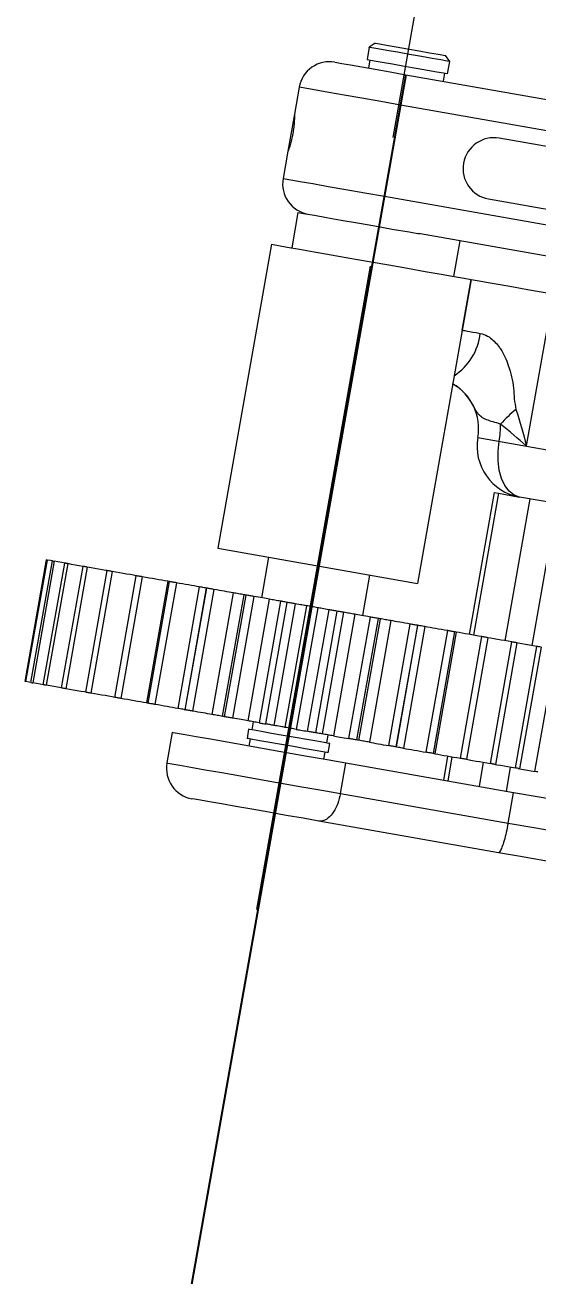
# Model space of a CAD drawing. Header units: millimetres. Extents: x 0 to 1189, y 0 to 841.
# Drawn here: x 612.69 to 622.66, y 610.17 to 634.48 of the extents above; entities that cross this region are included whole.
import ezdxf

# ---------------------------------------------------------------- set-up
doc = ezdxf.new("R2010")
doc.units = ezdxf.units.MM
doc.linetypes.add('CENTERX2', pattern=[20.32, 12.7, -2.54, 2.54, -2.54])
doc.layers.get('0').update_dxf_attribs({"lineweight": 18})
for name, color, linetype, lineweight in [('中心线层', 1, 'CENTERX2', 15), ('尺寸线层', 3, 'Continuous', 18), ('粗实线层', 7, 'Continuous', 15)]:
    doc.layers.add(name, color=color, linetype=linetype, lineweight=lineweight)
doc.dimstyles.new('ISO-25', dxfattribs={"dimtxt": 2.5, "dimasz": 2.5, "dimexe": 1.25, "dimexo": 0.625, "dimtad": 1, "dimtxsty": 'Standard', "dimcen": 2.5, "dimdle": 5, "dimadec": 0, "dimazin": 0, "dimtfac": 1, "dimtmove": 0, "dimatfit": 3, "dimfxl": 1, "dimarcsym": 0})

# ---------------------------------------------------------------- blocks, each defined once
blk = doc.blocks.new('*X34')
at = {"layer": '尺寸线层'}
for points in [[(619.867, 608.845), (619.63, 607.505), (615.731, 608.886)], [(627.587, 607.478), (627.35, 606.138), (631.486, 606.097)]]:
    blk.add_hatch(color=0, dxfattribs=at).paths.add_polyline_path(points, flags=0)
at = {"layer": '尺寸线层', "color": 0, "lineweight": -2}
for p, q in [((620.092, 633.514), (615.382, 606.917)), ((635.846, 630.724), (631.137, 604.127)), ((619.748, 608.175), (627.468, 606.808)), ((631.486, 606.097), (635.503, 605.385))]:
    blk.add_line(p, q, dxfattribs=at)
at = {"layer": '尺寸线层', "color": 0, "insert": (643.05, 608.953), "char_height": 3.5, "width": 24.08939, "attachment_point": 5}
blk.add_mtext('80,00', dxfattribs=at)

msp = doc.modelspace()

# ---------------------------------------------------------------- linework, layer by layer
at = {"color": 7, "linetype": 'Continuous', "lineweight": 15}
for p, q in [((619.494, 634.1272), (619.3781, 634.0461)), ((619.3781, 634.0461), (619.3364, 633.8097)), ((620.944, 633.7699), (620.8628, 633.8858)), ((619.3906, 633.8001), (619.3628, 633.6426)), ((620.9023, 633.5336), (620.944, 633.7699)), ((620.0916, 633.5141), (635.8485, 630.7357)), ((620.8203, 633.3856), (620.8481, 633.5432)), ((618.0178, 633.2705), (617.9257, 632.7485)), ((619.9874, 632.9232), (619.6748, 631.1505)), ((635.7443, 630.1448), (619.9874, 632.9232)), ((617.9257, 632.7485), (617.7984, 632.0263)), ((633.7226, 630.1967), (621.9049, 632.2804)), ((617.7981, 632.0245), (617.7052, 631.4978)), ((619.6748, 631.1505), (635.4317, 628.3722)), ((621.6965, 631.0987), (633.5142, 629.0149)), ((617.9949, 630.8375), (617.8734, 630.1481)), ((617.4795, 630.2176), (616.4376, 624.3087)), ((635.3276, 627.7813), (620.3335, 630.4251)), ((621.0248, 629.5924), (621.1463, 630.2818)), ((621.3561, 629.534), (620.3143, 623.6252)), ((621.1828, 628.5491), (621.3565, 629.534)), ((622.9518, 629.2527), (622.4309, 626.2982)), ((621.8051, 625.3932), (621.3189, 622.6357)), ((621.889, 625.3783), (621.4028, 622.6209)), ((621.8051, 625.3932), (621.889, 625.3783)), ((621.889, 625.3783), (622.2653, 625.312)), ((622.4978, 625.271), (622.0116, 622.5136)), ((623.0226, 625.1785), (622.5364, 622.421)), ((617.4224, 624.1351), (617.2835, 623.3472)), ((612.6918, 621.7199), (613.1085, 624.0834)), ((613.1206, 624.0813), (612.7038, 621.7177)), ((612.8068, 621.6996), (613.2235, 624.0631)), ((613.2594, 624.0568), (612.8426, 621.6933)), ((613.046, 621.6574), (613.4627, 624.0209)), ((613.5215, 624.0106), (613.1047, 621.647)), ((613.4035, 621.5944), (613.8203, 623.9579)), ((613.9005, 623.9438), (613.4838, 621.5802)), ((613.8706, 621.512), (614.2874, 623.8755)), ((614.3871, 623.858), (613.9703, 621.4944)), ((614.4357, 621.4123), (614.8525, 623.7759)), ((614.9692, 623.7553), (614.5525, 621.3918)), ((615.467, 623.6675), (615.0503, 621.304)), ((615.0849, 621.2979), (615.5017, 623.6614)), ((615.6326, 623.6383), (615.2158, 621.2748)), ((619.2531, 623), (619.392, 623.7878)), ((616.0755, 623.5602), (615.6587, 621.1967)), ((616.2153, 623.5356), (615.7985, 621.172)), ((615.8022, 621.1714), (616.219, 623.5349)), ((616.3609, 623.5099), (615.9441, 621.1464)), ((616.7379, 623.4434), (616.3212, 621.0799)), ((616.94, 623.4078), (616.5233, 621.0443)), ((616.57, 621.036), (616.9868, 623.3996)), ((617.1361, 623.3732), (616.7193, 621.0097)), ((617.438, 623.32), (617.0213, 620.9564)), ((617.6547, 623.2818), (617.2379, 620.9183)), ((617.3694, 620.8951), (617.7861, 623.2586)), ((617.9392, 623.2316), (617.5224, 620.8681)), ((618.1586, 623.1929), (617.7418, 620.8294)), ((618.3779, 623.1543), (617.9612, 620.7907)), ((618.1806, 620.752), (618.5973, 623.1156)), ((618.7504, 623.0886), (618.3337, 620.725)), ((618.8819, 623.0654), (618.4651, 620.7019)), ((619.0985, 623.0272), (618.6817, 620.6637)), ((618.9837, 620.6104), (619.4004, 622.974)), ((619.5498, 622.9476), (619.133, 620.5841)), ((619.1797, 620.5759), (619.5965, 622.9394)), ((619.7986, 622.9038), (619.3819, 620.5402)), ((619.7589, 620.4737), (620.1757, 622.8373)), ((620.3175, 622.8122), (619.9008, 620.4487)), ((619.9045, 620.4481), (620.3212, 622.8116)), ((620.4611, 622.787), (620.0443, 620.4234)), ((620.4872, 620.3453), (620.904, 622.7088)), ((621.0349, 622.6858), (620.6181, 620.3222)), ((621.0695, 622.6797), (620.6527, 620.3161)), ((621.1506, 620.2283), (621.5673, 622.5919)), ((621.6841, 622.5713), (621.2673, 620.2078)), ((621.7327, 620.1257), (622.1494, 622.4892)), ((622.2492, 622.4717), (621.8324, 620.1081)), ((622.2193, 620.0399), (622.636, 622.4035)), ((622.7163, 622.3893), (622.2995, 620.0258)), ((622.5983, 619.9731), (623.015, 622.3366)), ((615.5527, 620.728), (615.4485, 620.1371)), ((617.0359, 620.7914), (617.0046, 620.6141)), ((617.1228, 620.9386), (617.095, 620.781)), ((617.0637, 620.6037), (617.0394, 620.4659)), ((618.5525, 620.524), (618.5803, 620.6815)), ((618.5803, 620.3363), (618.6116, 620.5136)), ((618.4969, 620.2089), (618.5212, 620.3467)), ((620.9021, 620.2722), (620.8188, 619.7994)), ((620.9861, 620.2574), (620.9027, 619.7846)), ((618.8211, 619.5424), (618.9253, 620.1333)), ((622.1809, 619.5593), (618.9253, 620.1333)), ((621.5948, 620.15), (621.5114, 619.6773)), ((622.1196, 620.0575), (622.0363, 619.5848)), ((618.8211, 619.5424), (622.0767, 618.9684)), ((622.0767, 618.9684), (622.1809, 619.5593)), ((621.8896, 618.3921), (618.3985, 619.0077))]:
    msp.add_line(p, q, dxfattribs=at)
at = {"color": 8, "linetype": 'Continuous', "lineweight": 15}
msp.add_line((621.1828, 628.5491), (621.178, 628.5239), dxfattribs=at)
at = {"color": 7, "linetype": 'Continuous', "lineweight": 15}
for points in [[(619.494, 634.1272), (619.5033, 634.1255), (619.5764, 634.1126), (619.7148, 634.0882), (619.9035, 634.055), (620.1219, 634.0164), (620.3464, 633.9769), (620.5528, 633.9405), (620.7185, 633.9113), (620.8258, 633.8923), (620.8628, 633.8858)], [(620.161, 633.908), (619.9303, 633.9487), (619.72, 633.9858), (619.5489, 634.0159), (619.4322, 634.0365), (619.3803, 634.0457), (619.3781, 634.0461)], [(620.944, 633.7699), (620.9418, 633.7703), (620.8898, 633.7795), (620.7731, 633.8001), (620.6021, 633.8302), (620.3918, 633.8673), (620.161, 633.908)], [(618.7128, 633.7572), (618.7474, 633.7511), (618.8494, 633.7331), (619.0136, 633.7041), (619.232, 633.6657), (619.4934, 633.6196), (619.7848, 633.5682), (620.0916, 633.5141)], [(619.3364, 633.8097), (619.3712, 633.8036), (619.4725, 633.7857), (619.6312, 633.7577), (619.8333, 633.7221), (620.0608, 633.682), (620.2936, 633.6409), (620.5108, 633.6026), (620.6933, 633.5705), (620.8247, 633.5473), (620.8935, 633.5351), (620.9023, 633.5336)], [(620.0916, 633.5141), (620.0896, 633.5027), (620.0836, 633.4691), (620.074, 633.4145), (620.0611, 633.341), (620.0453, 633.2515), (620.0273, 633.1493), (620.0077, 633.0385), (619.9874, 632.9232)], [(619.6748, 631.1505), (619.6545, 631.0353), (619.6349, 630.9244), (619.6169, 630.8223), (619.6011, 630.7327), (619.5882, 630.6592), (619.5786, 630.6046), (619.5726, 630.571), (619.5706, 630.5597)], [(617.9949, 630.8375), (618.0318, 630.831), (618.1406, 630.8118), (618.3162, 630.7808), (618.5505, 630.7395), (618.8326, 630.6898), (619.1491, 630.634), (619.4853, 630.5747), (619.8255, 630.5147), (620.1539, 630.4568), (620.3535, 630.4216)], [(617.4795, 630.2176), (617.511, 630.212), (617.6146, 630.1938), (617.7868, 630.1634), (618.0211, 630.1221), (618.3087, 630.0714), (618.6389, 630.0132), (618.9993, 629.9496), (619.3766, 629.8831), (619.7565, 629.8161), (620.125, 629.7511), (620.4683, 629.6906), (620.7734, 629.6368), (621.0291, 629.5917), (621.2258, 629.557), (621.3561, 629.534)], [(621.3565, 629.534), (621.3991, 629.5264), (621.5139, 629.5062), (621.6921, 629.4748), (621.92, 629.4346), (622.1802, 629.3887), (622.4527, 629.3407), (622.7166, 629.2941), (622.9518, 629.2527)], [(621.1828, 628.5491), (621.1904, 628.5478), (621.2092, 628.5445), (621.2389, 628.5393), (621.2793, 628.5321), (621.3299, 628.5232), (621.3901, 628.5126), (621.4592, 628.5004), (621.5364, 628.4868)], [(622.2998, 625.3059), (622.1921, 625.3444), (622.0952, 625.4193), (622.0129, 625.5276), (621.9482, 625.6653), (621.9038, 625.8271), (621.8812, 626.0066), (621.8814, 626.197), (621.9043, 626.3911)], [(613.2235, 624.0631), (613.1896, 624.0691), (613.1206, 624.0813)], [(613.4627, 624.0209), (613.4043, 624.0312), (613.3316, 624.0441), (613.2594, 624.0568)], [(613.5215, 624.0106), (613.5139, 624.0119), (613.5064, 624.0132), (613.499, 624.0145), (613.4916, 624.0159), (613.4843, 624.0171), (613.477, 624.0184), (613.4698, 624.0197), (613.4627, 624.0209)], [(613.8203, 623.9579), (613.816, 623.9586), (613.7425, 623.9716), (613.6688, 623.9846), (613.5951, 623.9976), (613.5215, 624.0106)], [(613.9005, 623.9438), (613.8903, 623.9455), (613.8801, 623.9474), (613.87, 623.9491), (613.8599, 623.9509), (613.8499, 623.9527), (613.84, 623.9544), (613.8301, 623.9562), (613.8203, 623.9579)], [(614.2874, 623.8755), (614.2619, 623.88), (614.1908, 623.8926), (614.119, 623.9052), (614.0466, 623.918), (613.9737, 623.9308), (613.9005, 623.9438)], [(614.3871, 623.858), (614.3744, 623.8602), (614.3618, 623.8624), (614.3493, 623.8646), (614.3368, 623.8668), (614.3243, 623.869), (614.312, 623.8712), (614.2996, 623.8734), (614.2874, 623.8755)], [(614.8525, 623.7759), (614.7993, 623.7853), (614.7332, 623.7969), (614.666, 623.8088), (614.5976, 623.8208), (614.5283, 623.8331), (614.4581, 623.8454), (614.3871, 623.858)], [(614.9692, 623.7553), (614.9545, 623.7579), (614.9397, 623.7605), (614.9251, 623.7631), (614.9105, 623.7657), (614.8959, 623.7682), (614.8814, 623.7708), (614.8669, 623.7734), (614.8525, 623.7759)], [(615.467, 623.6675), (615.4102, 623.6775), (615.3517, 623.6879), (615.2915, 623.6985), (615.2298, 623.7094), (615.1666, 623.7205), (615.1021, 623.7319), (615.0363, 623.7435), (614.9692, 623.7553)], [(615.5017, 623.6614), (615.4889, 623.6637), (615.467, 623.6675)], [(615.6326, 623.6383), (615.6161, 623.6413), (615.5996, 623.6442), (615.5832, 623.647), (615.5668, 623.6499), (615.5505, 623.6528), (615.5342, 623.6557), (615.5179, 623.6586), (615.5017, 623.6614)], [(616.0755, 623.5602), (616.0267, 623.5688), (615.9759, 623.5778), (615.9232, 623.5871), (615.8685, 623.5967), (615.812, 623.6067), (615.7538, 623.617), (615.694, 623.6275), (615.6326, 623.6383)], [(616.2153, 623.5356), (616.1971, 623.5388), (616.1726, 623.5431), (616.1482, 623.5474), (616.1239, 623.5517), (616.0996, 623.556), (616.0755, 623.5602)], [(616.219, 623.5349), (616.2159, 623.5355), (616.2153, 623.5356)], [(616.3609, 623.5099), (616.343, 623.5131), (616.3252, 623.5162), (616.3074, 623.5193), (616.2897, 623.5225), (616.272, 623.5256), (616.2543, 623.5287), (616.2366, 623.5318), (616.219, 623.5349)], [(616.7379, 623.4434), (616.6984, 623.4504), (616.6566, 623.4578), (616.6125, 623.4656), (616.5663, 623.4737), (616.5179, 623.4822), (616.4675, 623.4911), (616.4151, 623.5003), (616.3609, 623.5099)], [(616.9465, 623.4066), (616.9203, 623.4113), (616.8941, 623.4159), (616.8679, 623.4205), (616.8418, 623.4251), (616.8158, 623.4297), (616.7898, 623.4343), (616.7638, 623.4389), (616.7379, 623.4434)], [(617.1361, 623.3732), (617.1174, 623.3765), (617.0987, 623.3798), (617.08, 623.3831), (617.0613, 623.3864), (617.0426, 623.3897), (617.024, 623.393), (617.0054, 623.3963), (616.9868, 623.3996)], [(617.438, 623.32), (617.4087, 623.3252), (617.3769, 623.3308), (617.3427, 623.3368), (617.306, 623.3433), (617.2669, 623.3502), (617.2255, 623.3575), (617.1819, 623.3652), (617.1361, 623.3732)], [(617.6547, 623.2818), (617.6275, 623.2866), (617.6004, 623.2914), (617.5732, 623.2961), (617.5462, 623.3009), (617.5191, 623.3057), (617.492, 623.3105), (617.465, 623.3152), (617.438, 623.32)], [(617.7861, 623.2586), (617.7604, 623.2631), (617.7373, 623.2672), (617.7168, 623.2708), (617.6989, 623.274), (617.6838, 623.2767), (617.6713, 623.2789), (617.6616, 623.2806), (617.6547, 623.2818)], [(617.9392, 623.2316), (617.92, 623.235), (617.9009, 623.2384), (617.8818, 623.2418), (617.8626, 623.2451), (617.8435, 623.2485), (617.8244, 623.2519), (617.8052, 623.2553), (617.7861, 623.2586)], [(618.1586, 623.1929), (618.1402, 623.1962), (618.1192, 623.1999), (618.0956, 623.204), (618.0693, 623.2087), (618.0405, 623.2137), (618.0092, 623.2193), (617.9754, 623.2252), (617.9392, 623.2316)], [(618.3779, 623.1543), (618.3505, 623.1591), (618.3231, 623.1639), (618.2957, 623.1688), (618.2683, 623.1736), (618.2409, 623.1784), (618.2134, 623.1833), (618.186, 623.1881), (618.1586, 623.1929)], [(618.5973, 623.1156), (618.5611, 623.122), (618.5273, 623.1279), (618.496, 623.1334), (618.4672, 623.1385), (618.441, 623.1431), (618.4173, 623.1473), (618.3963, 623.151), (618.3779, 623.1543)], [(618.7504, 623.0886), (618.7313, 623.092), (618.7122, 623.0953), (618.6931, 623.0987), (618.6739, 623.1021), (618.6548, 623.1055), (618.6356, 623.1088), (618.6165, 623.1122), (618.5973, 623.1156)], [(618.8819, 623.0654), (618.8749, 623.0666), (618.8652, 623.0684), (618.8528, 623.0705), (618.8376, 623.0732), (618.8198, 623.0763), (618.7993, 623.08), (618.7761, 623.084), (618.7504, 623.0886)], [(619.0985, 623.0272), (619.0715, 623.032), (619.0445, 623.0367), (619.0175, 623.0415), (618.9904, 623.0463), (618.9633, 623.051), (618.9362, 623.0558), (618.909, 623.0606), (618.8819, 623.0654)], [(619.4004, 622.974), (619.3546, 622.982), (619.311, 622.9897), (619.2696, 622.997), (619.2306, 623.0039), (619.1939, 623.0104), (619.1596, 623.0164), (619.1278, 623.022), (619.0985, 623.0272)], [(619.5498, 622.9476), (619.5312, 622.9509), (619.5125, 622.9542), (619.4939, 622.9575), (619.4752, 622.9608), (619.4566, 622.9641), (619.4379, 622.9674), (619.4192, 622.9707), (619.4004, 622.974)], [(619.7986, 622.9038), (619.7727, 622.9083), (619.7468, 622.9129), (619.7208, 622.9175), (619.6947, 622.9221), (619.6686, 622.9267), (619.6425, 622.9313), (619.6163, 622.9359), (619.59, 622.9405)], [(620.1757, 622.8373), (620.1214, 622.8468), (620.069, 622.8561), (620.0186, 622.865), (619.9703, 622.8735), (619.924, 622.8817), (619.88, 622.8894), (619.8381, 622.8968), (619.7986, 622.9038)], [(620.3175, 622.8122), (620.2999, 622.8154), (620.2822, 622.8185), (620.2646, 622.8216), (620.2468, 622.8247), (620.2291, 622.8279), (620.2113, 622.831), (620.1935, 622.8341), (620.1757, 622.8373)], [(620.3212, 622.8116), (620.3207, 622.8117), (620.3175, 622.8122)], [(620.4611, 622.787), (620.4369, 622.7912), (620.4126, 622.7955), (620.3883, 622.7998), (620.3639, 622.8041), (620.3395, 622.8084), (620.3212, 622.8116)], [(620.904, 622.7088), (620.8425, 622.7197), (620.7827, 622.7302), (620.7245, 622.7405), (620.668, 622.7504), (620.6134, 622.7601), (620.5606, 622.7694), (620.5098, 622.7783), (620.4611, 622.787)], [(621.0349, 622.6858), (621.0186, 622.6886), (621.0024, 622.6915), (620.9861, 622.6944), (620.9697, 622.6973), (620.9533, 622.7001), (620.9369, 622.7031), (620.9204, 622.7059), (620.904, 622.7088)], [(621.0695, 622.6797), (621.0477, 622.6835), (621.0349, 622.6858)], [(621.5673, 622.5919), (621.5003, 622.6037), (621.4344, 622.6153), (621.3699, 622.6267), (621.3067, 622.6378), (621.245, 622.6487), (621.1848, 622.6593), (621.1263, 622.6696), (621.0695, 622.6797)], [(621.6841, 622.5713), (621.6696, 622.5739), (621.6552, 622.5764), (621.6406, 622.579), (621.6261, 622.5815), (621.6115, 622.5841), (621.5968, 622.5867), (621.5821, 622.5893), (621.5673, 622.5919)], [(622.1494, 622.4892), (622.0784, 622.5018), (622.0082, 622.5141), (621.9389, 622.5264), (621.8706, 622.5384), (621.8033, 622.5503), (621.7372, 622.5619), (621.6841, 622.5713)], [(622.2492, 622.4717), (622.2369, 622.4738), (622.2246, 622.476), (622.2122, 622.4782), (622.1997, 622.4804), (622.1873, 622.4826), (622.1747, 622.4848), (622.1621, 622.487), (622.1494, 622.4892)], [(622.636, 622.4035), (622.5628, 622.4164), (622.4899, 622.4292), (622.4176, 622.442), (622.3457, 622.4546), (622.2746, 622.4672), (622.2492, 622.4717)], [(612.8068, 621.6996), (612.7729, 621.7056), (612.7038, 621.7177)], [(613.046, 621.6574), (612.9876, 621.6677), (612.9148, 621.6805), (612.8426, 621.6933)], [(613.1047, 621.647), (613.0972, 621.6484), (613.0897, 621.6497), (613.0822, 621.651), (613.0748, 621.6523), (613.0675, 621.6536), (613.0603, 621.6549), (613.0531, 621.6562), (613.046, 621.6574)], [(613.4287, 621.5899), (613.3993, 621.5951), (613.3258, 621.6081), (613.2521, 621.6211), (613.1784, 621.6341), (613.1047, 621.647)], [(613.4838, 621.5802), (613.4735, 621.582), (613.4633, 621.5838), (613.4532, 621.5856), (613.4432, 621.5874), (613.4332, 621.5891), (613.4232, 621.5909), (613.4133, 621.5926), (613.4035, 621.5944)], [(613.8706, 621.512), (613.8452, 621.5165), (613.774, 621.529), (613.7022, 621.5417), (613.6298, 621.5544), (613.557, 621.5673), (613.4838, 621.5802)], [(613.9703, 621.4944), (613.9577, 621.4967), (613.9451, 621.4989), (613.9325, 621.5011), (613.92, 621.5033), (613.9076, 621.5055), (613.8952, 621.5077), (613.8829, 621.5098), (613.8706, 621.512)], [(614.4357, 621.4123), (614.3825, 621.4217), (614.3165, 621.4334), (614.2492, 621.4453), (614.1809, 621.4573), (614.1115, 621.4695), (614.0413, 621.4819), (613.9703, 621.4944)], [(614.5525, 621.3918), (614.5377, 621.3944), (614.523, 621.397), (614.5083, 621.3995), (614.4937, 621.4021), (614.4791, 621.4047), (614.4646, 621.4073), (614.4501, 621.4098), (614.4357, 621.4123)], [(615.0503, 621.304), (614.9935, 621.314), (614.9349, 621.3243), (614.8748, 621.3349), (614.8131, 621.3458), (614.7499, 621.357), (614.6853, 621.3683), (614.6195, 621.3799), (614.5525, 621.3918)], [(615.0849, 621.2979), (615.0721, 621.3001), (615.0503, 621.304)], [(615.2158, 621.2748), (615.1993, 621.2777), (615.1829, 621.2806), (615.1665, 621.2835), (615.1501, 621.2864), (615.1337, 621.2893), (615.1174, 621.2922), (615.1011, 621.295), (615.0849, 621.2979)], [(615.6587, 621.1967), (615.61, 621.2053), (615.5592, 621.2143), (615.5064, 621.2236), (615.4518, 621.2332), (615.3953, 621.2432), (615.3371, 621.2534), (615.2772, 621.264), (615.2158, 621.2748)], [(615.7985, 621.172), (615.7803, 621.1753), (615.7558, 621.1796), (615.7315, 621.1839), (615.7071, 621.1882), (615.6829, 621.1925), (615.6587, 621.1967)], [(615.7985, 621.172), (615.7991, 621.172), (615.8022, 621.1714)], [(615.9441, 621.1464), (615.9263, 621.1495), (615.9085, 621.1527), (615.8907, 621.1558), (615.8729, 621.1589), (615.8552, 621.1621), (615.8375, 621.1652), (615.8199, 621.1683), (615.8022, 621.1714)], [(616.3212, 621.0799), (616.2816, 621.0869), (616.2398, 621.0943), (616.1958, 621.102), (616.1495, 621.1102), (616.1012, 621.1187), (616.0508, 621.1276), (615.9984, 621.1368), (615.9441, 621.1464)], [(616.5298, 621.0431), (616.5035, 621.0477), (616.4773, 621.0524), (616.4512, 621.057), (616.4251, 621.0616), (616.399, 621.0662), (616.373, 621.0708), (616.3471, 621.0753), (616.3212, 621.0799)], [(616.7193, 621.0097), (616.7006, 621.013), (616.6819, 621.0163), (616.6632, 621.0196), (616.6445, 621.0229), (616.6259, 621.0262), (616.6072, 621.0294), (616.5886, 621.0327), (616.57, 621.036)], [(617.0213, 620.9564), (616.992, 620.9616), (616.9602, 620.9672), (616.9259, 620.9733), (616.8892, 620.9797), (616.8501, 620.9866), (616.8088, 620.9939), (616.7652, 621.0016), (616.7193, 621.0097)], [(617.2379, 620.9183), (617.2108, 620.923), (617.1836, 620.9278), (617.1565, 620.9326), (617.1294, 620.9374), (617.1023, 620.9422), (617.0753, 620.9469), (617.0483, 620.9517), (617.0213, 620.9564)], [(618.9253, 620.1333), (618.5631, 620.1972), (618.1744, 620.2657), (617.7723, 620.3366), (617.37, 620.4076), (616.9809, 620.4762), (616.6181, 620.5401), (616.2934, 620.5974), (616.0178, 620.646), (615.8003, 620.6843), (615.6482, 620.7112), (615.5666, 620.7255), (615.5527, 620.728)], [(618.6116, 620.5136), (618.5918, 620.5171), (618.506, 620.5322), (618.3596, 620.558), (618.1656, 620.5922), (617.9412, 620.6318), (617.7063, 620.6732), (617.4819, 620.7128), (617.2879, 620.747), (617.1414, 620.7728), (617.0556, 620.7879), (617.0359, 620.7914)], [(617.2379, 620.9183), (617.2449, 620.917), (617.2546, 620.9153), (617.267, 620.9131), (617.2822, 620.9105), (617.3, 620.9073), (617.3205, 620.9037), (617.3436, 620.8996), (617.3694, 620.8951)], [(617.5224, 620.8681), (617.5033, 620.8714), (617.4841, 620.8748), (617.465, 620.8782), (617.4459, 620.8816), (617.4267, 620.885), (617.4076, 620.8883), (617.3885, 620.8917), (617.3694, 620.8951)], [(617.7418, 620.8294), (617.7235, 620.8326), (617.7025, 620.8363), (617.6788, 620.8405), (617.6526, 620.8451), (617.6238, 620.8502), (617.5925, 620.8557), (617.5587, 620.8617), (617.5224, 620.8681)], [(617.9612, 620.7907), (617.9338, 620.7956), (617.9063, 620.8004), (617.8789, 620.8052), (617.8515, 620.8101), (617.8241, 620.8149), (617.7967, 620.8197), (617.7693, 620.8246), (617.7418, 620.8294)], [(617.9612, 620.7907), (617.9795, 620.7875), (618.0006, 620.7838), (618.0242, 620.7796), (618.0504, 620.775), (618.0792, 620.7699), (618.1106, 620.7644), (618.1444, 620.7584), (618.1806, 620.752)], [(618.3337, 620.725), (618.3145, 620.7284), (618.2954, 620.7318), (618.2763, 620.7352), (618.2572, 620.7385), (618.238, 620.7419), (618.2189, 620.7453), (618.1997, 620.7487), (618.1806, 620.752)], [(618.4651, 620.7019), (618.4581, 620.7031), (618.4484, 620.7048), (618.436, 620.707), (618.4209, 620.7097), (618.403, 620.7128), (618.3825, 620.7164), (618.3594, 620.7205), (618.3337, 620.725)], [(618.5803, 620.3363), (618.5606, 620.3398), (618.4748, 620.3549), (618.3283, 620.3807), (618.1343, 620.4149), (617.9099, 620.4545), (617.675, 620.4959), (617.4506, 620.5355), (617.2566, 620.5697), (617.1102, 620.5955), (617.0244, 620.6107), (617.0046, 620.6141)], [(618.6817, 620.6637), (618.6548, 620.6684), (618.6277, 620.6732), (618.6007, 620.6779), (618.5736, 620.6827), (618.5465, 620.6875), (618.5194, 620.6923), (618.4923, 620.6971), (618.4651, 620.7019)], [(618.6817, 620.6637), (618.711, 620.6585), (618.7429, 620.6529), (618.7771, 620.6469), (618.8138, 620.6404), (618.8529, 620.6335), (618.8942, 620.6262), (618.9379, 620.6185), (618.9837, 620.6104)], [(619.133, 620.5841), (619.1144, 620.5874), (619.0958, 620.5907), (619.0771, 620.594), (619.0585, 620.5972), (619.0398, 620.6005), (619.0211, 620.6038), (619.0024, 620.6071), (618.9837, 620.6104)], [(619.3819, 620.5402), (619.356, 620.5448), (619.33, 620.5494), (619.304, 620.5539), (619.278, 620.5585), (619.2519, 620.5631), (619.2257, 620.5678), (619.1995, 620.5724), (619.1733, 620.577)], [(619.3819, 620.5402), (619.4214, 620.5333), (619.4632, 620.5259), (619.5073, 620.5181), (619.5535, 620.51), (619.6019, 620.5014), (619.6523, 620.4925), (619.7046, 620.4833), (619.7589, 620.4737)], [(619.9008, 620.4487), (619.8832, 620.4518), (619.8655, 620.4549), (619.8478, 620.4581), (619.8301, 620.4612), (619.8123, 620.4643), (619.7946, 620.4674), (619.7768, 620.4706), (619.7589, 620.4737)], [(619.9045, 620.4481), (619.9039, 620.4482), (619.9008, 620.4487)], [(620.0443, 620.4234), (620.0201, 620.4277), (619.9959, 620.4319), (619.9716, 620.4362), (619.9472, 620.4405), (619.9227, 620.4448), (619.9045, 620.4481)], [(620.0443, 620.4234), (620.0931, 620.4148), (620.1439, 620.4059), (620.1966, 620.3965), (620.2513, 620.3869), (620.3077, 620.377), (620.3659, 620.3667), (620.4258, 620.3562), (620.4872, 620.3453)], [(620.6181, 620.3222), (620.6019, 620.3251), (620.5856, 620.328), (620.5693, 620.3308), (620.553, 620.3337), (620.5366, 620.3366), (620.5202, 620.3395), (620.5037, 620.3424), (620.4872, 620.3453)], [(620.6527, 620.3161), (620.6309, 620.32), (620.6181, 620.3222)], [(620.6527, 620.3161), (620.7095, 620.3061), (620.7681, 620.2958), (620.8282, 620.2852), (620.89, 620.2743), (620.9531, 620.2632), (621.0177, 620.2518), (621.0835, 620.2402), (621.1506, 620.2283)], [(621.2673, 620.2078), (621.2529, 620.2103), (621.2384, 620.2129), (621.2239, 620.2154), (621.2093, 620.218), (621.1947, 620.2206), (621.18, 620.2231), (621.1653, 620.2257), (621.1506, 620.2283)], [(621.2673, 620.2078), (621.3205, 620.1984), (621.3866, 620.1867), (621.4538, 620.1749), (621.5222, 620.1628), (621.5915, 620.1506), (621.6617, 620.1382), (621.7327, 620.1257)], [(621.8324, 620.1081), (621.8202, 620.1103), (621.8078, 620.1125), (621.7954, 620.1146), (621.783, 620.1168), (621.7705, 620.119), (621.758, 620.1212), (621.7454, 620.1235), (621.7327, 620.1257)], [(621.8324, 620.1081), (621.8578, 620.1036), (621.929, 620.0911), (622.0008, 620.0784), (622.0732, 620.0657), (622.146, 620.0528), (622.2193, 620.0399)], [(622.2743, 620.0302), (622.3037, 620.025), (622.3773, 620.012), (622.4509, 619.9991), (622.5246, 619.9861), (622.5983, 619.9731)], [(627.7982, 618.5688), (627.7169, 618.5831), (627.5662, 618.6097), (627.3487, 618.648), (627.0679, 618.6975), (626.7284, 618.7574), (626.3357, 618.8267), (625.8964, 618.9041), (625.4174, 618.9886), (624.9068, 619.0786), (624.3728, 619.1728), (623.8243, 619.2695), (623.27, 619.3672), (622.7193, 619.4643), (622.1809, 619.5593)], [(618.3985, 619.0077), (618.0937, 619.0614), (617.7659, 619.1192), (617.4293, 619.1786), (617.0983, 619.2369), (616.7871, 619.2918), (616.5091, 619.3408), (616.2762, 619.3819), (616.0985, 619.4133), (615.9836, 619.4335), (615.9363, 619.4418), (615.9352, 619.442)], [(622.0767, 618.9684), (622.6151, 618.8735), (623.1659, 618.7763), (623.7201, 618.6786), (624.2686, 618.5819), (624.8026, 618.4877), (625.3132, 618.3977), (625.7922, 618.3132), (626.2316, 618.2358), (626.6242, 618.1665), (626.9637, 618.1067), (627.2445, 618.0572), (627.462, 618.0188), (627.6127, 617.9922), (627.694, 617.9779)], [(625.0654, 617.8322), (624.6948, 617.8975), (624.307, 617.9659), (623.9069, 618.0364), (623.499, 618.1083), (623.0885, 618.1807), (622.6801, 618.2527), (622.2789, 618.3235), (621.8896, 618.3921)]]:
    msp.add_lwpolyline(points, dxfattribs=at)
at = {"color": 8, "linetype": 'Continuous', "lineweight": 15}
for points in [[(619.9874, 632.9232), (619.6031, 632.991), (619.2336, 633.0561), (618.8931, 633.1162), (618.5947, 633.1688), (618.3497, 633.212), (618.1677, 633.2441), (618.0556, 633.2638), (618.0178, 633.2705)], [(617.7052, 631.4978), (617.7431, 631.4912), (617.8551, 631.4714), (618.0371, 631.4393), (618.2821, 631.3961), (618.5806, 631.3435), (618.9211, 631.2835), (619.2906, 631.2183), (619.6748, 631.1505)], [(615.4485, 620.1371), (615.4624, 620.1347), (615.544, 620.1203), (615.6961, 620.0935), (615.9136, 620.0551), (616.1892, 620.0065), (616.5139, 619.9493), (616.8768, 619.8853), (617.2658, 619.8167), (617.6681, 619.7457), (618.0702, 619.6748), (618.4589, 619.6063), (618.8211, 619.5424)]]:
    msp.add_lwpolyline(points, dxfattribs=at)
at = {"color": 7, "linetype": 'Continuous', "lineweight": 15}
for centre, radius, start, end in [((618.6087, 633.1663), 0.6, 80, 170), ((621.8007, 631.6896), 0.6, 80, 260), ((618.2961, 631.3936), 0.6, 170, 260), ((621.3565, 629.535), 0.00106, 248.59325, 266.79072), ((621.1829, 628.5501), 0.000916, 247.143, 268.24096), ((620.5038, 626.638), 1, 350, 60.33673), ((624.3642, 624.4598), 3.325, 129.93167, 137.0696), ((620.258, 626.6839), 1.6721, 349.91361, 1.39158), ((622.4734, 626.2907), 1, 170, 260), ((612.7856, 622.2149), 1.8962, 79.82501, 80.19461), ((616.6265, 643.1932), 19.4304, 259.91335, 260.02069), ((610.6039, 587.2744), 36.6847, 79.97998, 80.05409), ((613.2021, 586.8532), 36.6483, 79.95159, 80.02578), ((611.671, 560.0476), 63.3126, 79.952969, 80.026701), ((612.3688, 619.8514), 1.8962, 79.82501, 80.19461), ((616.2097, 640.8297), 19.4304, 259.91335, 260.02069), ((610.1872, 584.9108), 36.6847, 79.97998, 80.05409), ((612.7853, 584.4897), 36.6483, 79.95159, 80.02578), ((616.0394, 620.0329), 0.6, 170, 260), ((611.2542, 557.6841), 63.3126, 79.952969, 80.026701), ((621.6809, 614.6032), 5.4476, 79.67722, 80.30483)]:
    msp.add_arc(centre, radius, start, end, dxfattribs=at)
at = {"color": 8, "linetype": 'Continuous', "lineweight": 15}
msp.add_arc((620.4171, 628.6116), 1.1263, 302.75651, 353.63797, dxfattribs=at)
at = {"color": 7, "linetype": 'Continuous', "lineweight": 15}
for points, knots in [([(617.9257, 632.7485), (617.9258, 632.7444), (617.9259, 632.7363), (617.9255, 632.6728), (617.9213, 632.5794), (617.9098, 632.4628), (617.8894, 632.3385), (617.8622, 632.2211), (617.8329, 632.1212), (617.8093, 632.0522), (617.7968, 632.0186), (617.7985, 632.0231), (617.7989, 632.0243)], [0, 0, 0, 0, 0.07890852, 0.15778655, 0.23748714, 0.31779512, 0.39718967, 0.47556, 0.5544231, 0.63447225, 0.71461235, 0.7434939, 0.7434939, 0.7434939, 0.7434939]), ([(621.5364, 628.4868), (621.5832, 628.4735), (621.6507, 628.4542), (621.7825, 628.3659), (621.8673, 628.2742), (621.9881, 628.0965), (622.1035, 627.8353), (622.1854, 627.5028), (622.1906, 627.2119), (622.2169, 627.0767), (622.2299, 627.0095)], [0, 0, 0, 0, 0.1752044, 0.2526155, 0.5075295, 0.5410993, 0.8870009, 1.3298123, 1.532698, 1.733161, 1.733161, 1.733161, 1.733161]), ([(622.2299, 627.0095), (622.3032, 626.773), (622.3768, 626.5353), (622.4306, 626.2995), (622.4309, 626.2982)], [0, 0, 0, 0, 0.73523573, 0.73922277, 0.73922277, 0.73922277, 0.73922277]), ([(622.4309, 626.2982), (622.43, 626.299), (622.2768, 626.4387), (622.1027, 626.582), (621.9297, 626.7245)], [0, 0, 0, 0, 0.00355618, 0.65802895, 0.65802895, 0.65802895, 0.65802895]), ([(623.2234, 625.1431), (623.019, 625.1791), (622.7175, 625.2323), (622.4015, 625.288), (622.2998, 625.3059)], [0, 0, 0, 0, 0.63606808, 0.93790598, 0.93790598, 0.93790598, 0.93790598]), ([(618.8211, 619.5424), (618.8059, 619.4766), (618.7754, 619.345), (618.6892, 619.1779), (618.5846, 619.0576), (618.485, 619.0063), (618.4237, 619.0035), (618.4003, 619.0074), (618.3985, 619.0077)], [0, 0, 0, 0, 0.15894681, 0.31790141, 0.47686188, 0.63585366, 0.73280665, 0.74061402, 0.74061402, 0.74061402, 0.74061402]), ([(622.0767, 618.9684), (622.065, 618.907), (622.0415, 618.7843), (621.9989, 618.6217), (621.956, 618.4919), (621.917, 618.4083), (621.8974, 618.3913), (621.8897, 618.3921), (621.8896, 618.3921)], [0, 0, 0, 0, 0.11511628, 0.23007578, 0.34944064, 0.48000533, 0.61309549, 0.61458422, 0.61458422, 0.61458422, 0.61458422])]:
    msp.add_open_spline(points, degree=3, knots=knots, dxfattribs=at)
at = {"color": 8, "linetype": 'Continuous', "lineweight": 15}
msp.add_open_spline([(621.9297, 626.7245), (621.8312, 626.7512), (621.6345, 626.8044), (621.5091, 626.8903), (621.4419, 627.0021), (621.3929, 627.101), (621.3402, 627.1889), (621.2686, 627.2861), (621.1977, 627.3613), (621.0953, 627.4491), (621.0375, 627.4807), (620.9979, 627.5023)], degree=3, knots=[0, 0, 0, 0, 0.2952101, 0.5893947, 0.7064912, 0.8052179, 0.9046893, 0.9408322, 1.0759646, 1.1345268, 1.2620614, 1.2620614, 1.2620614, 1.2620614], dxfattribs=at)
at = {"layer": '中心线层'}
msp.add_line((617.1979, 617.2861), (621.0468, 639.1149), dxfattribs=at)
at = {"layer": '粗实线层'}
for p, q in [((621.4886, 626.4644), (636.2573, 623.8401)), ((616.4376, 624.3087), (620.3143, 623.6252))]:
    msp.add_line(p, q, dxfattribs=at)

# ---------------------------------------------------------------- dimensions: what is measured, and where the dimension line sits
at = {"layer": '尺寸线层'}
dim = msp.add_linear_dim(base=(631.4857, 606.0966), p1=(620.0916, 633.5141), p2=(635.8465, 630.7244), angle=349.95876, dimstyle='ISO-25', override={"dimtxt": 3.5, "dimasz": 4.08, "dimexe": 2, "dimexo": 0, "dimgap": 1.524, "dimtih": 1, "dimtoh": 1, "dimlfac": 5, "dimzin": 0, "dimsah": 1, "dimdle": 8.16, "dimadec": 2, "dimtolj": 1, "dimtzin": 8, "dimarcsym": 1}, dxfattribs=at)
dim.commit()
dim.dimension.update_dxf_attribs({"geometry": '*X34', "text_midpoint": (643.0495, 608.9525)})

doc.saveas('drawing.dxf')
